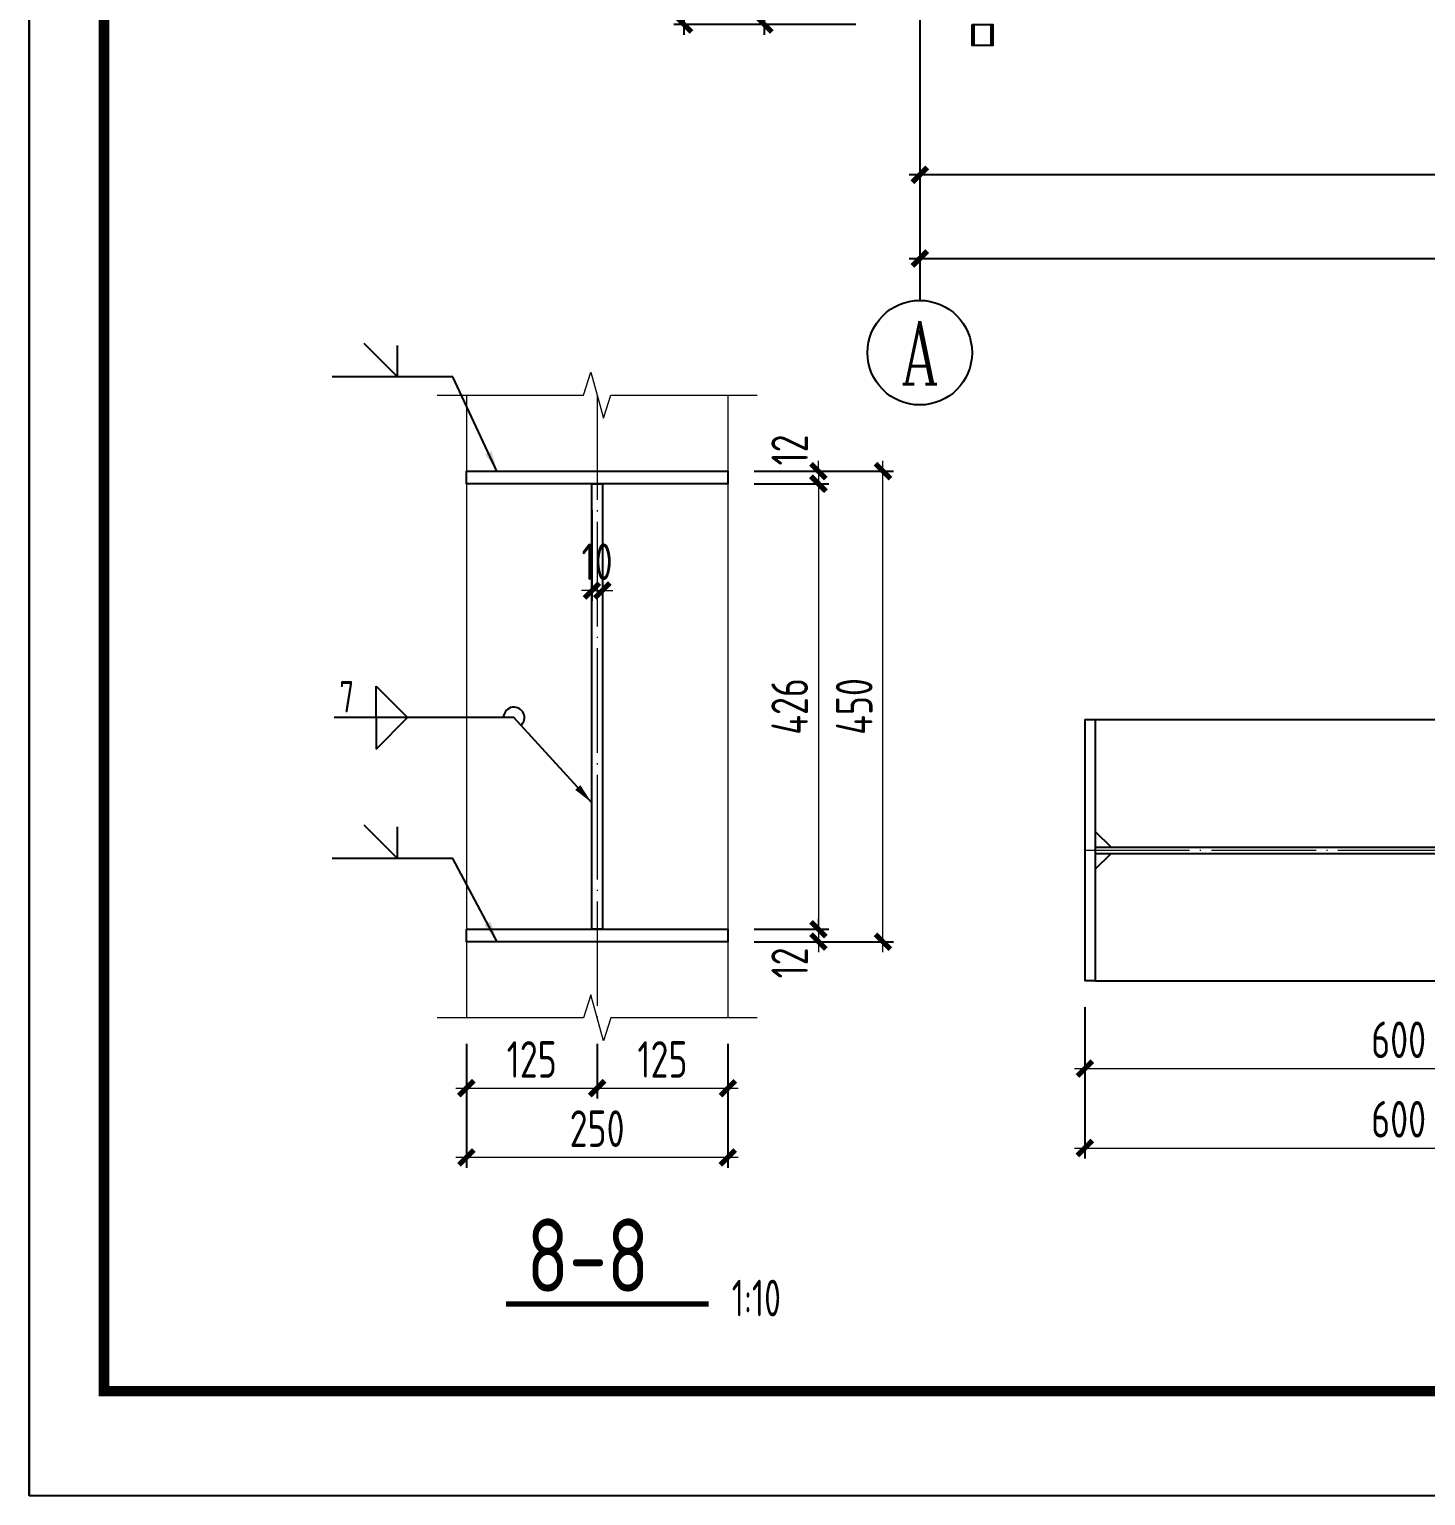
# Model space of a CAD drawing. Extents: x -2746917 to -971774, y -3334247 to -3250358.
# Drawn here: x -1090674 to -1077324, y -3316173 to -3302149 of the extents above; entities that cross this region are included whole.
import ezdxf
from ezdxf.enums import TextEntityAlignment as Align

# ---------------------------------------------------------------- set-up
doc = ezdxf.new("R2010")
doc.units = 0
doc.header["$LTSCALE"] = 1000
doc.header["$MEASUREMENT"] = 0
doc.header["$PDMODE"] = 35
doc.linetypes.add('DOTE', pattern=[2.42, 2, -0.2, 0.02, -0.2])
doc.layers.get('0').update_dxf_attribs({"linetype": 'CONTINUOUS'})
doc.layers.get('Defpoints').update_dxf_attribs({"linetype": 'CONTINUOUS'})
for name, color, linetype in [('AXIS', 253, 'DOTE'), ('BEAM_CON', 4, 'CONTINUOUS'), ('COLU', 7, 'CONTINUOUS'), ('DIM', 3, 'CONTINUOUS'), ('NUM', 7, 'CONTINUOUS'), ('PUB_TITLE', 4, 'CONTINUOUS'), ('TEXT', 7, 'CONTINUOUS'), ('THIN', 7, 'CONTINUOUS'), ('WELD', 7, 'CONTINUOUS')]:
    doc.layers.add(name, color=color, linetype=linetype)
doc.layers.add('yichutu', color=7, linetype='CONTINUOUS', true_color=0xffffff, plot=False)
doc.styles.add('TSSD_Axis', font='Complex.shx', dxfattribs={"width": 0.7, "bigfont": 'hztxt.shx'})
doc.styles.add('TSSD_Dimension', font='tssdeng.shx', dxfattribs={"width": 0.75, "bigfont": 'Hztxt.shx'})
doc.styles.add('TSSD_Label', font='tssdeng.shx', dxfattribs={"width": 0.75, "bigfont": 'hztxt.shx'})
doc.styles.add('TSSD_Rein', font='Tssdeng.shx', dxfattribs={"width": 0.75, "bigfont": 'hztxt.shx'})
doc.dimstyles.new('TSSD_10_100', dxfattribs={"dimtxt": 350, "dimasz": 100, "dimexe": 100, "dimexo": 250, "dimgap": 100, "dimtad": 1, "dimdec": 0, "dimlfac": 0.1, "dimzin": 0, "dimdsep": 46, "dimtxsty": 'TSSD_Dimension', "dimblk": 'ARCHTICK', "dimcen": 0, "dimdle": 100, "dimclrt": 7, "dimadec": 0, "dimazin": 0, "dimtfac": 1, "dimtdec": 0, "dimtix": 1, "dimtmove": 2, "dimatfit": 3, "dimldrblk": 'ARCHTICK', "dimfxl": 1, "dimtolj": 1, "dimtzin": 0, "dimlwd": 5, "dimarcsym": 0})
doc.dimstyles.new('TSSD_50_100', dxfattribs={"dimtxt": 350, "dimasz": 100, "dimexe": 100, "dimexo": 250, "dimgap": 100, "dimtad": 1, "dimdec": 0, "dimlfac": 0.5, "dimzin": 0, "dimdsep": 46, "dimtxsty": 'TSSD_Dimension', "dimblk": 'ARCHTICK', "dimcen": 0, "dimdle": 100, "dimclrt": 7, "dimadec": 0, "dimazin": 0, "dimtfac": 1, "dimtdec": 0, "dimtix": 1, "dimtmove": 2, "dimatfit": 3, "dimfxl": 1, "dimtolj": 1, "dimtzin": 0, "dimarcsym": 0})
doc.dimstyles.new('TSSD_LEADER_STYLE_200.0', dxfattribs={"dimtxt": 700, "dimasz": 200, "dimexe": 200, "dimexo": 500, "dimgap": 0.09, "dimtad": 0, "dimtih": 1, "dimtoh": 1, "dimdec": 4, "dimzin": 0, "dimdsep": 46, "dimtxsty": 'Standard', "dimcen": 0.09, "dimdle": 200, "dimclrt": 7, "dimadec": 0, "dimazin": 0, "dimtfac": 1, "dimtdec": 4, "dimtofl": 0, "dimtmove": 0, "dimatfit": 3, "dimfxl": 1, "dimtolj": 1, "dimtzin": 0, "dimarcsym": 0})

# ---------------------------------------------------------------- blocks, each defined once
blk = doc.blocks.new('ts_axno')
at = {"color": 0, "linetype": 'ByBlock', "lineweight": -2}
blk.add_circle((0, 0), 0.5, dxfattribs=at)
at = {"color": 0, "linetype": 'ByBlock', "lineweight": -2, "style": 'TSSD_Axis', "width": 0.7}
blk.add_attdef('A', text='', height=0.6, dxfattribs=at).set_placement((0, 0), align=Align.MIDDLE_CENTER)
blk = doc.blocks.new('_ArchTick')
at = {"color": 0, "const_width": 0.5}
blk.add_lwpolyline([(-0.71, -0.71), (0.71, 0.71)], dxfattribs=at)
blk = doc.blocks.new('*D19')
at = {"layer": 'Defpoints', "color": 0, "ltscale": 1.5}
for p in [(-1082161, -3302705), (-1034161, -3302705), (-1082161, -3303541)]:
    blk.add_point(p, dxfattribs=at)
at = {"layer": 'DIM', "color": 0, "lineweight": -2, "ltscale": 1.5}
for p, q in [((-1082161, -3302955), (-1082161, -3303641)), ((-1034161, -3302955), (-1034161, -3303641)), ((-1034061, -3303541), (-1082261, -3303541))]:
    blk.add_line(p, q, dxfattribs=at)
at = {"layer": 'DIM', "color": 0, "lineweight": -2, "ltscale": 1.5, "xscale": 100, "yscale": 100, "zscale": 100, "rotation": 180}
blk.add_blockref('_ArchTick', (-1082161, -3303541), dxfattribs=at)
at = {"layer": 'DIM', "color": 0, "lineweight": -2, "ltscale": 1.5, "xscale": 100, "yscale": 100, "zscale": 100}
blk.add_blockref('_ArchTick', (-1034161, -3303541), dxfattribs=at)
at = {"layer": 'DIM', "color": 7, "ltscale": 1.5, "insert": (-1058161, -3303266), "char_height": 350, "attachment_point": 5, "style": 'TSSD_Dimension'}
blk.add_mtext('\\A1;24000', dxfattribs=at)
blk = doc.blocks.new('*D20')
at = {"layer": 'Defpoints', "color": 0, "ltscale": 1.5}
for p in [(-1082161, -3302705), (-986161, -3302705), (-986161, -3304341)]:
    blk.add_point(p, dxfattribs=at)
at = {"layer": 'DIM', "color": 0, "lineweight": -2, "ltscale": 1.5}
for p, q in [((-1082161, -3302955), (-1082161, -3304441)), ((-986161, -3302955), (-986161, -3304441)), ((-1082261, -3304341), (-986061, -3304341))]:
    blk.add_line(p, q, dxfattribs=at)
at = {"layer": 'DIM', "color": 0, "lineweight": -2, "ltscale": 1.5, "xscale": 100, "yscale": 100, "zscale": 100, "rotation": 180}
blk.add_blockref('_ArchTick', (-1082161, -3304341), dxfattribs=at)
at = {"layer": 'DIM', "color": 0, "lineweight": -2, "ltscale": 1.5, "xscale": 100, "yscale": 100, "zscale": 100}
blk.add_blockref('_ArchTick', (-986161, -3304341), dxfattribs=at)
at = {"layer": 'DIM', "color": 7, "ltscale": 1.5, "insert": (-1034161, -3304066), "char_height": 350, "attachment_point": 5, "style": 'TSSD_Dimension'}
blk.add_mtext('\\A1;48000', dxfattribs=at)
blk = doc.blocks.new('*D26')
at = {"layer": 'Defpoints', "color": 0, "ltscale": 1.5}
for p in [(-1083647, -3287703), (-1082597, -3287703), (-1082597, -3302103, 1)]:
    blk.add_point(p, dxfattribs=at)
at = {"layer": 'DIM', "color": 0, "lineweight": -2, "ltscale": 1.5}
for p, q in [((-1083647, -3302203), (-1083647, -3287603)), ((-1082847, -3287703), (-1083747, -3287703)), ((-1082847, -3302103), (-1083747, -3302103))]:
    blk.add_line(p, q, dxfattribs=at)
at = {"layer": 'DIM', "color": 0, "lineweight": -2, "ltscale": 1.5, "xscale": 100, "yscale": 100, "zscale": 100}
for p, rotation in [((-1083647, -3287703), 90), ((-1083647, -3302103), 270)]:
    blk.add_blockref('_ArchTick', p, dxfattribs=dict(at, rotation=rotation))
at = {"layer": 'DIM', "color": 7, "ltscale": 1.5, "insert": (-1083922, -3294903), "char_height": 350, "attachment_point": 5, "rotation": 90, "style": 'TSSD_Dimension'}
blk.add_mtext('\\A1;7200', dxfattribs=at)
blk = doc.blocks.new('*D30')
at = {"layer": 'Defpoints', "color": 0, "ltscale": 1.5}
for p in [(-1084414, -3282103), (-1082521, -3282103), (-1082521, -3302103)]:
    blk.add_point(p, dxfattribs=at)
at = {"layer": 'DIM', "color": 0, "lineweight": -2, "ltscale": 1.5}
for p, q in [((-1084414, -3302203), (-1084414, -3282003)), ((-1082771, -3282103), (-1084514, -3282103)), ((-1082771, -3302103), (-1084514, -3302103))]:
    blk.add_line(p, q, dxfattribs=at)
at = {"layer": 'DIM', "color": 0, "lineweight": -2, "ltscale": 1.5, "xscale": 100, "yscale": 100, "zscale": 100}
for p, rotation in [((-1084414, -3282103), 90), ((-1084414, -3302103), 270)]:
    blk.add_blockref('_ArchTick', p, dxfattribs=dict(at, rotation=rotation))
at = {"layer": 'DIM', "color": 7, "ltscale": 1.5, "insert": (-1084689, -3292103), "char_height": 350, "attachment_point": 5, "rotation": 90, "style": 'TSSD_Dimension'}
blk.add_mtext('\\A1;10000', dxfattribs=at)
blk = doc.blocks.new('*D812')
at = {"layer": 'Defpoints', "color": 0}
for p in [(-1083996, -3306375), (-1083996, -3306495, 1602), (-1083130, -3306495)]:
    blk.add_point(p, dxfattribs=at)
at = {"layer": 'DIM', "color": 0, "lineweight": 5}
for p, q in [((-1083130, -3306375), (-1083130, -3306275)), ((-1083130, -3306375), (-1083130, -3306495)), ((-1083130, -3306495), (-1083130, -3306595))]:
    blk.add_line(p, q, dxfattribs=at)
at = {"layer": 'DIM', "color": 0, "lineweight": -2}
for p, q in [((-1083746, -3306375), (-1083030, -3306375)), ((-1083746, -3306495), (-1083030, -3306495))]:
    blk.add_line(p, q, dxfattribs=at)
at = {"layer": 'DIM', "color": 0, "lineweight": 5, "xscale": 100, "yscale": 100, "zscale": 100}
for p, rotation in [((-1083130, -3306375), 270), ((-1083130, -3306495), 90)]:
    blk.add_blockref('_ArchTick', p, dxfattribs=dict(at, rotation=rotation))
at = {"layer": 'DIM', "color": 7, "lineweight": 5, "insert": (-1083405, -3306172), "char_height": 350, "attachment_point": 5, "rotation": 90, "style": 'TSSD_Dimension'}
blk.add_mtext('\\A1;12', dxfattribs=at)
blk = doc.blocks.new('*D813')
at = {"layer": 'Defpoints', "color": 0}
for p in [(-1083996, -3306495, 1602), (-1083996, -3310755, 1602), (-1083130, -3310755)]:
    blk.add_point(p, dxfattribs=at)
at = {"layer": 'DIM', "color": 0, "lineweight": 5}
blk.add_line((-1083130, -3306395), (-1083130, -3310855), dxfattribs=at)
at = {"layer": 'DIM', "color": 0, "lineweight": -2}
for p, q in [((-1083746, -3306495), (-1083030, -3306495)), ((-1083746, -3310755), (-1083030, -3310755))]:
    blk.add_line(p, q, dxfattribs=at)
at = {"layer": 'DIM', "color": 0, "lineweight": 5, "xscale": 100, "yscale": 100, "zscale": 100}
for p, rotation in [((-1083130, -3306495), 90), ((-1083130, -3310755), 270)]:
    blk.add_blockref('_ArchTick', p, dxfattribs=dict(at, rotation=rotation))
at = {"layer": 'DIM', "color": 7, "lineweight": 5, "insert": (-1083405, -3308625), "char_height": 350, "attachment_point": 5, "rotation": 90, "style": 'TSSD_Dimension'}
blk.add_mtext('\\A1;426', dxfattribs=at)
blk = doc.blocks.new('*D814')
at = {"layer": 'Defpoints', "color": 0}
for p in [(-1083996, -3310755, 1602), (-1083996, -3310875), (-1083130, -3310875)]:
    blk.add_point(p, dxfattribs=at)
at = {"layer": 'DIM', "color": 0, "lineweight": 5}
for p, q in [((-1083130, -3310755), (-1083130, -3310655)), ((-1083130, -3310755), (-1083130, -3310875)), ((-1083130, -3310875), (-1083130, -3310975))]:
    blk.add_line(p, q, dxfattribs=at)
at = {"layer": 'DIM', "color": 0, "lineweight": -2}
for p, q in [((-1083746, -3310755), (-1083030, -3310755)), ((-1083746, -3310875), (-1083030, -3310875))]:
    blk.add_line(p, q, dxfattribs=at)
at = {"layer": 'DIM', "color": 0, "lineweight": 5, "xscale": 100, "yscale": 100, "zscale": 100}
for p, rotation in [((-1083130, -3310755), 270), ((-1083130, -3310875), 90)]:
    blk.add_blockref('_ArchTick', p, dxfattribs=dict(at, rotation=rotation))
at = {"layer": 'DIM', "color": 7, "lineweight": 5, "insert": (-1083405, -3311078), "char_height": 350, "attachment_point": 5, "rotation": 90, "style": 'TSSD_Dimension'}
blk.add_mtext('\\A1;12', dxfattribs=at)
blk = doc.blocks.new('*D815')
at = {"layer": 'Defpoints', "color": 0}
for p in [(-1083996, -3306375), (-1082513, -3306375), (-1083996, -3310875)]:
    blk.add_point(p, dxfattribs=at)
at = {"layer": 'DIM', "color": 0, "lineweight": 5}
blk.add_line((-1082513, -3310975), (-1082513, -3306275), dxfattribs=at)
at = {"layer": 'DIM', "color": 0, "lineweight": -2}
for p, q in [((-1083746, -3306375), (-1082413, -3306375)), ((-1083746, -3310875), (-1082413, -3310875))]:
    blk.add_line(p, q, dxfattribs=at)
at = {"layer": 'DIM', "color": 0, "lineweight": 5, "xscale": 100, "yscale": 100, "zscale": 100}
for p, rotation in [((-1082513, -3306375), 90), ((-1082513, -3310875), 270)]:
    blk.add_blockref('_ArchTick', p, dxfattribs=dict(at, rotation=rotation))
at = {"layer": 'DIM', "color": 7, "lineweight": 5, "insert": (-1082788, -3308625), "char_height": 350, "attachment_point": 5, "rotation": 90, "style": 'TSSD_Dimension'}
blk.add_mtext('\\A1;450', dxfattribs=at)
blk = doc.blocks.new('_WELD004')
at = {"color": 0, "linetype": 'ByBlock'}
for p, q in [((0, 1), (1, 0)), ((0, 0), (0, 1))]:
    blk.add_line(p, q, dxfattribs=at)
blk = doc.blocks.new('*D816')
at = {"layer": 'Defpoints', "color": 0}
for p in [(-1086496, -3311602), (-1085246, -3311602), (-1085246, -3312276)]:
    blk.add_point(p, dxfattribs=at)
at = {"layer": 'DIM', "color": 0, "lineweight": -2}
for p, q in [((-1086496, -3311852), (-1086496, -3312376)), ((-1085246, -3311852), (-1085246, -3312376))]:
    blk.add_line(p, q, dxfattribs=at)
at = {"layer": 'DIM', "color": 0, "lineweight": 5}
blk.add_line((-1086596, -3312276), (-1085146, -3312276), dxfattribs=at)
at = {"layer": 'DIM', "color": 0, "lineweight": 5, "xscale": 100, "yscale": 100, "zscale": 100, "rotation": 180}
blk.add_blockref('_ArchTick', (-1086496, -3312276), dxfattribs=at)
at = {"layer": 'DIM', "color": 0, "lineweight": 5, "xscale": 100, "yscale": 100, "zscale": 100}
blk.add_blockref('_ArchTick', (-1085246, -3312276), dxfattribs=at)
at = {"layer": 'DIM', "color": 7, "lineweight": 5, "insert": (-1085871, -3312001), "char_height": 350, "attachment_point": 5, "style": 'TSSD_Dimension'}
blk.add_mtext('\\A1;125', dxfattribs=at)
blk = doc.blocks.new('*D817')
at = {"layer": 'Defpoints', "color": 0}
for p in [(-1085246, -3311602), (-1083996, -3311602), (-1083996, -3312276)]:
    blk.add_point(p, dxfattribs=at)
at = {"layer": 'DIM', "color": 0, "lineweight": -2}
for p, q in [((-1085246, -3311852), (-1085246, -3312376)), ((-1083996, -3311852), (-1083996, -3312376))]:
    blk.add_line(p, q, dxfattribs=at)
at = {"layer": 'DIM', "color": 0, "lineweight": 5}
blk.add_line((-1085346, -3312276), (-1083896, -3312276), dxfattribs=at)
at = {"layer": 'DIM', "color": 0, "lineweight": 5, "xscale": 100, "yscale": 100, "zscale": 100, "rotation": 180}
blk.add_blockref('_ArchTick', (-1085246, -3312276), dxfattribs=at)
at = {"layer": 'DIM', "color": 0, "lineweight": 5, "xscale": 100, "yscale": 100, "zscale": 100}
blk.add_blockref('_ArchTick', (-1083996, -3312276), dxfattribs=at)
at = {"layer": 'DIM', "color": 7, "lineweight": 5, "insert": (-1084621, -3312001), "char_height": 350, "attachment_point": 5, "style": 'TSSD_Dimension'}
blk.add_mtext('\\A1;125', dxfattribs=at)
blk = doc.blocks.new('*D818')
at = {"layer": 'Defpoints', "color": 0}
for p in [(-1086496, -3311602), (-1083996, -3311602), (-1086496, -3312938)]:
    blk.add_point(p, dxfattribs=at)
at = {"layer": 'DIM', "color": 0, "lineweight": -2}
for p, q in [((-1086496, -3311852), (-1086496, -3313038)), ((-1083996, -3311852), (-1083996, -3313038))]:
    blk.add_line(p, q, dxfattribs=at)
at = {"layer": 'DIM', "color": 0, "lineweight": 5}
blk.add_line((-1083896, -3312938), (-1086596, -3312938), dxfattribs=at)
at = {"layer": 'DIM', "color": 0, "lineweight": 5, "xscale": 100, "yscale": 100, "zscale": 100, "rotation": 180}
blk.add_blockref('_ArchTick', (-1086496, -3312938), dxfattribs=at)
at = {"layer": 'DIM', "color": 0, "lineweight": 5, "xscale": 100, "yscale": 100, "zscale": 100}
blk.add_blockref('_ArchTick', (-1083996, -3312938), dxfattribs=at)
at = {"layer": 'DIM', "color": 7, "lineweight": 5, "insert": (-1085246, -3312663), "char_height": 350, "attachment_point": 5, "style": 'TSSD_Dimension'}
blk.add_mtext('\\A1;250', dxfattribs=at)
blk = doc.blocks.new('*D819')
at = {"layer": 'Defpoints', "color": 0}
for p in [(-1085296, -3306495), (-1085196, -3306495), (-1085196, -3307516)]:
    blk.add_point(p, dxfattribs=at)
at = {"layer": 'DIM', "color": 0, "lineweight": -2}
for p, q in [((-1085296, -3306745), (-1085296, -3307616)), ((-1085196, -3306745), (-1085196, -3307616))]:
    blk.add_line(p, q, dxfattribs=at)
at = {"layer": 'DIM', "color": 0, "lineweight": 5}
for p, q in [((-1085296, -3307516), (-1085396, -3307516)), ((-1085296, -3307516), (-1085196, -3307516)), ((-1085196, -3307516), (-1085096, -3307516))]:
    blk.add_line(p, q, dxfattribs=at)
at = {"layer": 'DIM', "color": 0, "lineweight": 5, "xscale": 100, "yscale": 100, "zscale": 100}
blk.add_blockref('_ArchTick', (-1085296, -3307516), dxfattribs=at)
at = {"layer": 'DIM', "color": 0, "lineweight": 5, "xscale": 100, "yscale": 100, "zscale": 100, "rotation": 180}
blk.add_blockref('_ArchTick', (-1085196, -3307516), dxfattribs=at)
at = {"layer": 'DIM', "color": 7, "lineweight": 5, "insert": (-1085246, -3307241), "char_height": 350, "attachment_point": 5, "style": 'TSSD_Dimension'}
blk.add_mtext('\\A1;10', dxfattribs=at)
blk = doc.blocks.new('*D820')
at = {"layer": 'Defpoints', "color": 0, "ltscale": 1.5}
for p in [(-1080583, -3311250), (-1074583, -3311250), (-1074583, -3312088)]:
    blk.add_point(p, dxfattribs=at)
at = {"layer": 'DIM', "color": 0, "lineweight": -2, "ltscale": 1.5}
for p, q in [((-1080583, -3311500), (-1080583, -3312188)), ((-1074583, -3311500), (-1074583, -3312188))]:
    blk.add_line(p, q, dxfattribs=at)
at = {"layer": 'DIM', "color": 0, "lineweight": 5, "ltscale": 1.5}
blk.add_line((-1080683, -3312088), (-1074483, -3312088), dxfattribs=at)
at = {"layer": 'DIM', "color": 0, "lineweight": 5, "ltscale": 1.5, "xscale": 100, "yscale": 100, "zscale": 100, "rotation": 180}
blk.add_blockref('_ArchTick', (-1080583, -3312088), dxfattribs=at)
at = {"layer": 'DIM', "color": 0, "lineweight": 5, "ltscale": 1.5, "xscale": 100, "yscale": 100, "zscale": 100}
blk.add_blockref('_ArchTick', (-1074583, -3312088), dxfattribs=at)
at = {"layer": 'DIM', "color": 7, "lineweight": 5, "ltscale": 1.5, "insert": (-1077583, -3311813), "char_height": 350, "attachment_point": 5, "style": 'TSSD_Dimension'}
blk.add_mtext('\\A1;600', dxfattribs=at)
blk = doc.blocks.new('*D823')
at = {"layer": 'Defpoints', "color": 0, "ltscale": 1.5}
for p in [(-1080583, -3311250), (-1074583, -3311250), (-1074583, -3312848)]:
    blk.add_point(p, dxfattribs=at)
at = {"layer": 'DIM', "color": 0, "lineweight": -2, "ltscale": 1.5}
for p, q in [((-1080583, -3311500), (-1080583, -3312948)), ((-1074583, -3311500), (-1074583, -3312948))]:
    blk.add_line(p, q, dxfattribs=at)
at = {"layer": 'DIM', "color": 0, "lineweight": 5, "ltscale": 1.5}
blk.add_line((-1080683, -3312848), (-1074483, -3312848), dxfattribs=at)
at = {"layer": 'DIM', "color": 0, "lineweight": 5, "ltscale": 1.5, "xscale": 100, "yscale": 100, "zscale": 100, "rotation": 180}
blk.add_blockref('_ArchTick', (-1080583, -3312848), dxfattribs=at)
at = {"layer": 'DIM', "color": 0, "lineweight": 5, "ltscale": 1.5, "xscale": 100, "yscale": 100, "zscale": 100}
blk.add_blockref('_ArchTick', (-1074583, -3312848), dxfattribs=at)
at = {"layer": 'DIM', "color": 7, "lineweight": 5, "ltscale": 1.5, "insert": (-1077583, -3312573), "char_height": 350, "attachment_point": 5, "style": 'TSSD_Dimension'}
blk.add_mtext('\\A1;600', dxfattribs=at)
blk = doc.blocks.new('yct-1189-420-118900-42000-100-2008.0')
at = {"layer": 'yichutu', "color": 7, "true_color": 0xffffff}
blk.add_lwpolyline([(0, 0), (0, 42000), (118900, 42000), (118900, 0)], close=True, dxfattribs=at)
blk = doc.blocks.new('A$C3E121A49')
at = {"layer": 'PUB_TITLE'}
blk.add_lwpolyline([(-114817, -12301), (-114817, 29699), (4083, 29699), (4083, -12301)], close=True, dxfattribs=at)
at = {"layer": 'PUB_TITLE', "const_width": 100}
blk.add_lwpolyline([(3083, -11301), (3083, 28699), (-114103, 28699), (-114103, -11301), (3083, -11301)], dxfattribs=at)

msp = doc.modelspace()

# ---------------------------------------------------------------- linework, layer by layer
at = {"color": 0, "linetype": 'ByBlock'}
for p, q in [((-1087153.47, -3305471.88, 1890), (-1087471.67, -3305153.69, 1890)), ((-1087153.47, -3305471.88, 1890), (-1087153.47, -3305171.88, 1890)), ((-1087153.47, -3305471.88, 1890), (-1087153.47, -3305171.88, 1890)), ((-1087153.47, -3310077.59, 1890), (-1087471.67, -3309759.4, 1890)), ((-1087153.47, -3310077.59, 1890), (-1087153.47, -3309777.59, 1890)), ((-1087153.47, -3310077.59, 1890), (-1087153.47, -3309777.59, 1890))]:
    msp.add_line(p, q, dxfattribs=at)
at = {"ltscale": 1.5}
for points, elevation in [([(-1086495.55, -3306374.69), (-1083995.55, -3306374.69), (-1083995.55, -3306494.69), (-1086495.55, -3306494.69)], 1890), ([(-1085295.55, -3306494.69), (-1085195.55, -3306494.69), (-1085195.55, -3310754.69), (-1085295.55, -3310754.69)], 288), ([(-1086495.55, -3310754.69), (-1083995.55, -3310754.69), (-1083995.55, -3310874.69), (-1086495.55, -3310874.69)], 1890)]:
    msp.add_lwpolyline(points, close=True, dxfattribs=dict(at, elevation=elevation))
at = {"color": 0, "linetype": 'ByBlock'}
msp.add_arc((-1086041.07, -3308731.98, 1914), 100, 319.923542, 180, dxfattribs=at)
at = {"layer": 'AXIS', "ltscale": 1.5}
msp.add_line((-1082161.42, -3296260.24), (-1082161.42, -3302704.94), dxfattribs=at)
at = {"layer": 'AXIS', "lineweight": 5, "ltscale": 0.5}
for p, q in [((-1085245.55, -3305648.98, 1866), (-1085245.55, -3311602.12, 1866)), ((-1080582.73, -3309999.82), (-1069382.73, -3309999.82))]:
    msp.add_line(p, q, dxfattribs=at)
at = {"layer": 'BEAM_CON', "color": 0, "lineweight": 5}
for p, q in [((-1086495.55, -3305648.98, 1890), (-1086495.55, -3311602.12, 1890)), ((-1083995.55, -3305648.98, 1890), (-1083995.55, -3311602.12, 1890)), ((-1086495.55, -3306374.69, 1890), (-1083995.55, -3306374.69, 1890)), ((-1086495.55, -3306494.69, 1890), (-1083995.55, -3306494.69, 1890)), ((-1085295.55, -3306494.69, 1890), (-1085295.55, -3310754.69, 1890)), ((-1085195.55, -3306494.69, 1890), (-1085195.55, -3310754.69, 1890)), ((-1083995.55, -3310754.69, 1890), (-1086495.55, -3310754.69, 1890)), ((-1083995.55, -3310874.69, 1890), (-1086495.55, -3310874.69, 1890))]:
    msp.add_line(p, q, dxfattribs=at)
at = {"layer": 'BEAM_CON', "ltscale": 1.5}
for points in [[(-1081661.42, -3302102.8), (-1081461.42, -3302102.8), (-1081461.42, -3302302.8), (-1081661.42, -3302302.8)], [(-1081641.42, -3302102.8), (-1081481.42, -3302102.8), (-1081481.42, -3302302.8), (-1081641.42, -3302302.8)]]:
    msp.add_lwpolyline(points, close=True, dxfattribs=at)
at = {"layer": 'COLU', "linetype": 'ByBlock'}
for p, q in [((-1080582.73, -3308749.82), (-1080582.73, -3311249.82)), ((-1080582.73, -3308749.82), (-1080482.73, -3308749.82)), ((-1080482.73, -3308749.82), (-1080482.73, -3311249.82)), ((-1080482.73, -3308749.82), (-1069382.73, -3308749.82, -111)), ((-1080482.73, -3309819.82), (-1080332.73, -3309969.82)), ((-1080482.73, -3309969.82), (-1074682.73, -3309969.82)), ((-1080482.73, -3310029.82), (-1074682.73, -3310029.82)), ((-1080482.73, -3310179.82), (-1080332.73, -3310029.82)), ((-1080482.73, -3311249.82), (-1080582.73, -3311249.82)), ((-1080482.73, -3311249.82), (-1069382.73, -3311249.82, -111))]:
    msp.add_line(p, q, dxfattribs=at)
at = {"layer": 'NUM', "ltscale": 1.5}
msp.add_line((-1082161.42, -3302704.94), (-1082161.42, -3304741.45), dxfattribs=at)
at = {"layer": 'NUM', "const_width": 50, "elevation": 480}
msp.add_lwpolyline([(-1086117.2, -3314339.88), (-1084180.24, -3314339.88)], dxfattribs=at)
at = {"layer": 'THIN', "lineweight": 5, "elevation": 288}
for points in [[(-1086775.55, -3305648.98), (-1085375.55, -3305648.98), (-1085305.55, -3305428.98), (-1085185.55, -3305868.98), (-1085115.55, -3305648.98), (-1083715.55, -3305648.98)], [(-1083715.55, -3311602.12), (-1085115.55, -3311602.12), (-1085185.55, -3311822.12), (-1085305.55, -3311382.12), (-1085375.55, -3311602.12), (-1086775.55, -3311602.12)]]:
    msp.add_lwpolyline(points, dxfattribs=at)
at = {"layer": 'WELD'}
for p, q in [((-1086626.23, -3305471.88, 1890), (-1087779.55, -3305471.88, 1890)), ((-1086041.07, -3308731.98, 1914), (-1087759.32, -3308731.98, 1914)), ((-1086626.23, -3310077.59, 1890), (-1087779.55, -3310077.59, 1890))]:
    msp.add_line(p, q, dxfattribs=at)

# ---------------------------------------------------------------- block references
at = {"ltscale": 1.5}
msp.add_blockref('A$C3E121A49', (-975857.62, -3303872.21), dxfattribs=at)
at = {"layer": 'NUM'}
ref = msp.add_blockref('ts_axno', (-1082161.42, -3305241.45), dxfattribs=dict(at, xscale=1000, yscale=1000, zscale=1000))
ref.add_attrib('A', 'A', dxfattribs={"height": 600, "style": 'TSSD_Axis', "width": 0.7}).set_placement((-1082161.42, -3305241.45), align=Align.MIDDLE_CENTER)
at = {"layer": 'WELD', "xscale": 300, "yscale": 300, "zscale": 300}
msp.add_blockref('_WELD004', (-1087359.32, -3308731.98, 1914), dxfattribs=at)
at = {"layer": 'WELD', "xscale": -300, "yscale": 300, "zscale": 300, "rotation": 180}
msp.add_blockref('_WELD004', (-1087359.32, -3308731.98, 1914), dxfattribs=at)
at = {"layer": 'yichutu'}
msp.add_blockref('yct-1189-420-118900-42000-100-2008.0', (-1090674.35, -3316173.05), dxfattribs=at)

# ---------------------------------------------------------------- texts
at = {"layer": 'TEXT', "lineweight": 5}
for s, height, style, width, p in [('7', 300, 'TSSD_Label', 0.7, (-1087709.32, -3308681.98, 1914)), ('8-8', 700, 'TSSD_Label', 0.8, (-1085919.2, -3314223.04, 480)), ('1:10', 350, 'TSSD_Rein', 0.7, (-1083958.79, -3314457.98, -430))]:
    msp.add_text(s, height=height, dxfattribs=dict(at, style=style, width=width)).set_placement(p)

# ---------------------------------------------------------------- dimensions: what is measured, and where the dimension line sits
at = {"layer": 'DIM', "ltscale": 1.5}
for base, p1, p2, angle, picture, middle in [((-1084414.43, -3282102.8), (-1082521.42, -3302102.8), (-1082521.42, -3282102.8), 90, '*D30', (-1084689.43, -3292102.8)), ((-1083647.08, -3287702.81, -1.2), (-1082597.42, -3302102.8), (-1082597.42, -3287702.81, -1.2), 90, '*D26', (-1083922.08, -3294902.8, -1.2)), ((-1082161.42, -3303541.45), (-1034161.42, -3302704.94), (-1082161.42, -3302704.94), 180, '*D19', (-1058161.42, -3303266.45)), ((-986161.42, -3304341.45), (-1082161.42, -3302704.94), (-986161.42, -3302704.94), 180, '*D20', (-1034161.42, -3304066.45))]:
    dim = msp.add_linear_dim(base=base, p1=p1, p2=p2, angle=angle, dimstyle='TSSD_50_100', dxfattribs=at)
    dim.commit()
    dim.dimension.update_dxf_attribs({"geometry": picture, "text_midpoint": middle})
at = {"layer": 'DIM', "lineweight": 5}
for base, p1, p2, picture, middle in [((-1083129.81, -3306494.69, 288), (-1083995.55, -3306374.69, 288), (-1083995.55, -3306494.69, 1890), '*D812', (-1083404.81, -3306171.53, 288)), ((-1083129.81, -3310874.69, 288), (-1083995.55, -3310754.69, 1890), (-1083995.55, -3310874.69, 288), '*D814', (-1083404.81, -3311077.85, 288))]:
    dim = msp.add_linear_dim(base=base, p1=p1, p2=p2, angle=90, dimstyle='TSSD_10_100', dxfattribs=at)
    dim.commit()
    dim.dimension.update_dxf_attribs({"geometry": picture, "text_midpoint": middle, "dimtype": 160})
for base, p1, p2, picture, middle in [((-1082513.12, -3306374.69, 288), (-1083995.55, -3310874.69, 288), (-1083995.55, -3306374.69, 288), '*D815', (-1082788.12, -3308624.69, 288)), ((-1083129.81, -3310754.69, 288), (-1083995.55, -3306494.69, 1890), (-1083995.55, -3310754.69, 1890), '*D813', (-1083404.81, -3308624.69, 288))]:
    dim = msp.add_linear_dim(base=base, p1=p1, p2=p2, angle=90, dimstyle='TSSD_10_100', dxfattribs=at)
    dim.commit()
    dim.dimension.update_dxf_attribs({"geometry": picture, "text_midpoint": middle})
for base, p1, p2, picture, middle in [((-1085195.55, -3307516.14, 288), (-1085295.55, -3306494.69, 288), (-1085195.55, -3306494.69, 288), '*D819', (-1085245.55, -3307241.14, 288)), ((-1085245.55, -3312276.37, 288), (-1086495.55, -3311602.12, 288), (-1085245.55, -3311602.12, 288), '*D816', (-1085870.55, -3312001.37, 288)), ((-1086495.55, -3312938.37, 288), (-1083995.55, -3311602.12, 288), (-1086495.55, -3311602.12, 288), '*D818', (-1085245.55, -3312663.37, 288)), ((-1083995.55, -3312276.37, 288), (-1085245.55, -3311602.12, 288), (-1083995.55, -3311602.12, 288), '*D817', (-1084620.55, -3312001.37, 288))]:
    dim = msp.add_linear_dim(base=base, p1=p1, p2=p2, dimstyle='TSSD_10_100', dxfattribs=at)
    dim.commit()
    dim.dimension.update_dxf_attribs({"geometry": picture, "text_midpoint": middle})
at = {"layer": 'DIM', "lineweight": 5, "ltscale": 1.5}
for base, picture, middle in [((-1074582.73, -3312087.54, 96), '*D820', (-1077582.73, -3311812.54, 96)), ((-1074582.73, -3312847.53, 96), '*D823', (-1077582.73, -3312572.53, 96))]:
    dim = msp.add_linear_dim(base=base, p1=(-1080582.73, -3311249.82, 96), p2=(-1074582.73, -3311249.82, 96), dimstyle='TSSD_10_100', dxfattribs=at)
    dim.commit()
    dim.dimension.update_dxf_attribs({"geometry": picture, "text_midpoint": middle})

# ---------------------------------------------------------------- leaders
at = {"layer": 'WELD'}
for points in [[(-1086200.13, -3306380.75, 1842), (-1086626.23, -3305471.88, 1842)], [(-1085295.55, -3309547.98, 1866), (-1086041.07, -3308731.98, 1866)], [(-1086200.13, -3310874.69, 1842), (-1086626.23, -3310077.59, 1842)]]:
    msp.add_leader(points, dimstyle='TSSD_LEADER_STYLE_200.0', dxfattribs=at)

doc.saveas('drawing.dxf')
